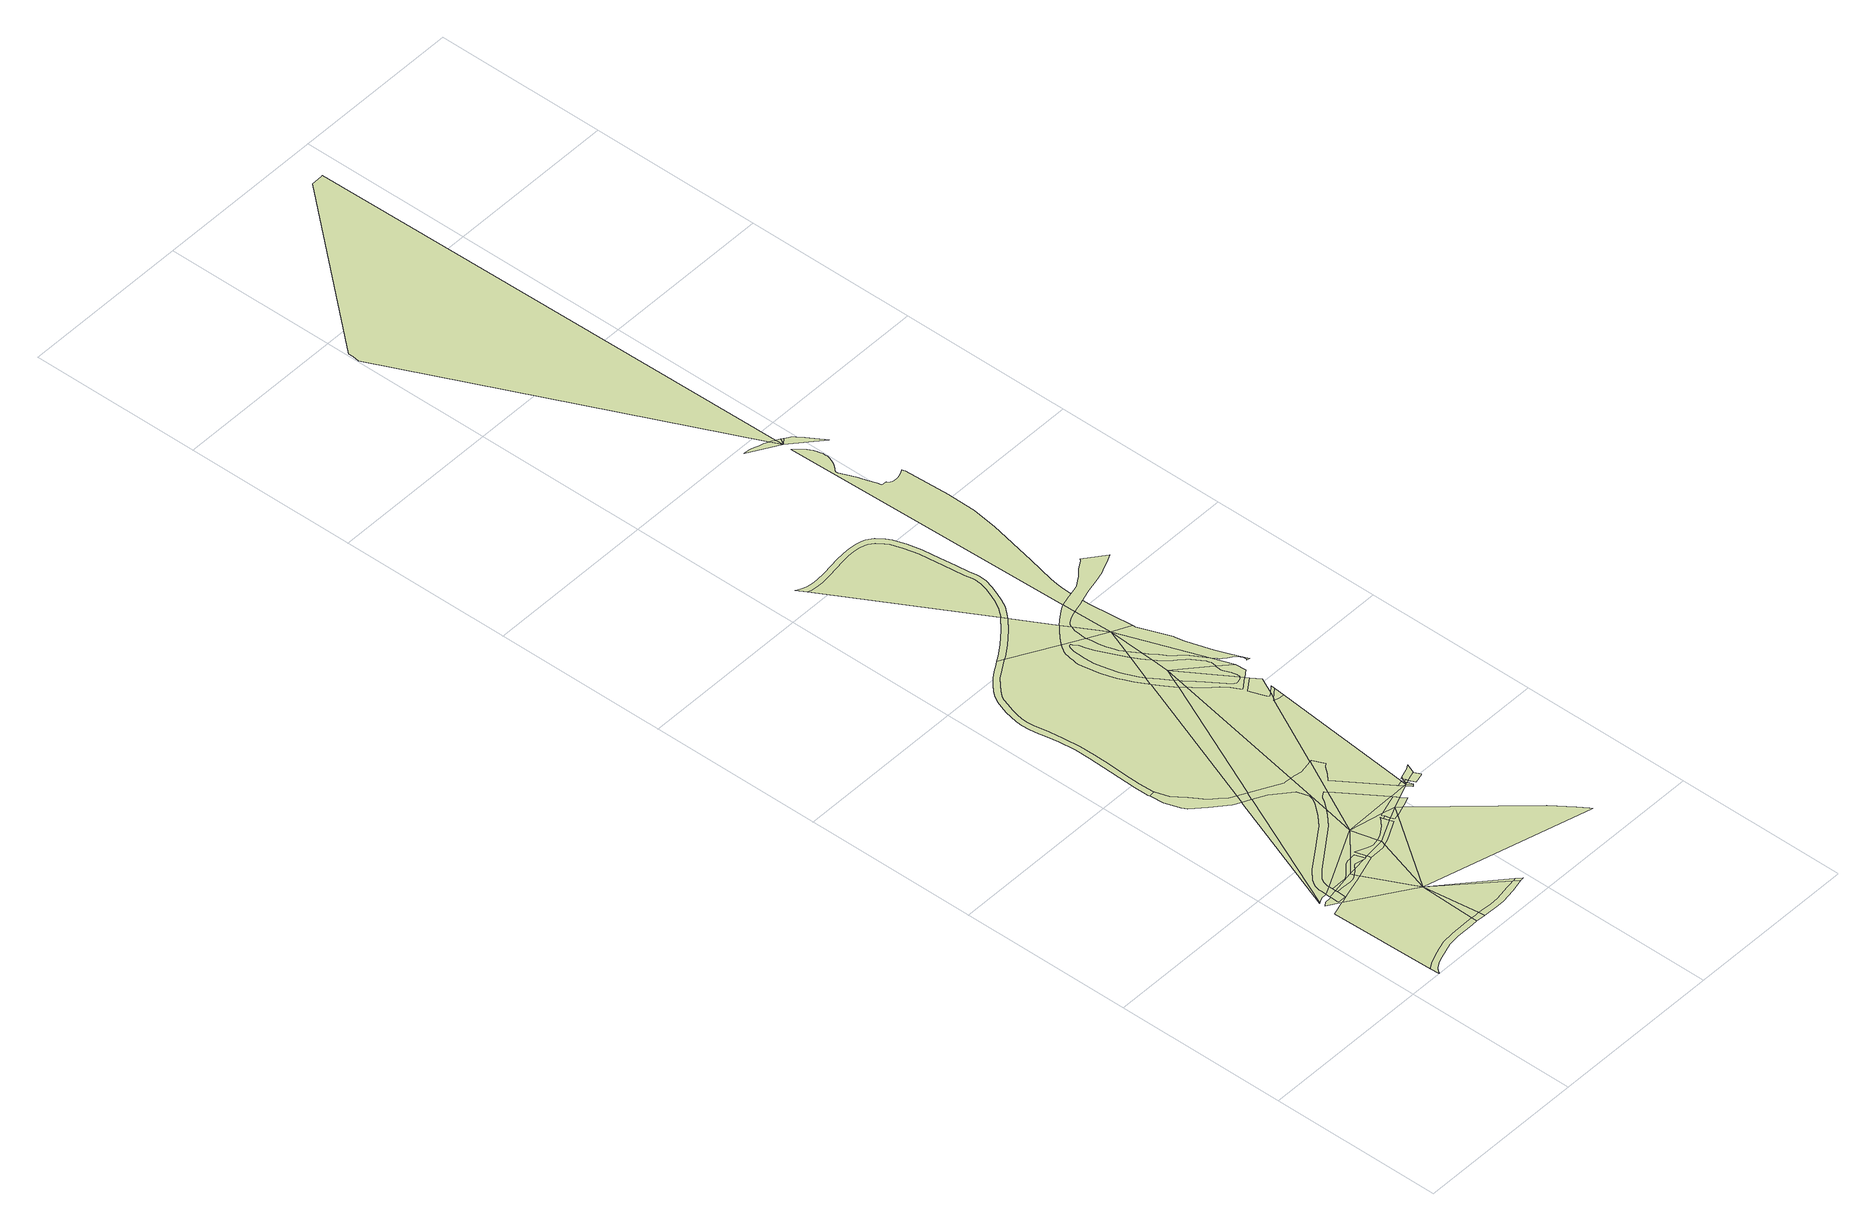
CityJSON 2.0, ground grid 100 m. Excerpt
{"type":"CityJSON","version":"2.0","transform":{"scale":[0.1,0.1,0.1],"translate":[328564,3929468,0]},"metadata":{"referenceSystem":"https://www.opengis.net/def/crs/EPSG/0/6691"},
"CityObjects":{
"landuse1":{"type":"LandUse","attributes":{"class":"215","LandUseDetailAttribute.orgLandUse":"30308","LandUseDetailAttribute.prefecture":"14","LandUseDetailAttribute.city":"14150","LandUseDetailAttribute.note":"都道府県","LandUseDetailAttribute.surveyYear":2015},"geometry":[{"type":"MultiSurface","lod":"1","boundaries":[[[0,1,2,3,4,5,6,7,8,9,10,11,12,13,14,15,16,17,18]]]}]},
"landuse2":{"type":"LandUse","attributes":{"class":"215","LandUseDetailAttribute.orgLandUse":"30307","LandUseDetailAttribute.prefecture":"14","LandUseDetailAttribute.city":"14150","LandUseDetailAttribute.note":"都道府県","LandUseDetailAttribute.surveyYear":2015},"geometry":[{"type":"MultiSurface","lod":"1","boundaries":[[[19,20,21,22,23,24,25,26]]]}]},
"landuse3":{"type":"LandUse","attributes":{"class":"203","LandUseDetailAttribute.orgLandUse":"10400","LandUseDetailAttribute.prefecture":"14","LandUseDetailAttribute.city":"14150","LandUseDetailAttribute.note":"都道府県","LandUseDetailAttribute.surveyYear":2015},"geometry":[{"type":"MultiSurface","lod":"1","boundaries":[[[27,28,7,6,5,4,3,2,1,0,18,29]]]}]},
"landuse4":{"type":"LandUse","attributes":{"class":"215","LandUseDetailAttribute.orgLandUse":"30307","LandUseDetailAttribute.prefecture":"14","LandUseDetailAttribute.city":"14150","LandUseDetailAttribute.note":"都道府県","LandUseDetailAttribute.surveyYear":2015},"geometry":[{"type":"MultiSurface","lod":"1","boundaries":[[[30,31,20,19,32]]]}]},
"landuse5":{"type":"LandUse","attributes":{"class":"203","LandUseDetailAttribute.orgLandUse":"10400","LandUseDetailAttribute.prefecture":"14","LandUseDetailAttribute.city":"14150","LandUseDetailAttribute.note":"都道府県","LandUseDetailAttribute.surveyYear":2015},"geometry":[{"type":"MultiSurface","lod":"1","boundaries":[[[33,34,35,36,37,38,39,26,25,24,23,22,21,40,41,27,42,43,44,45]]]}]},
"landuse6":{"type":"LandUse","attributes":{"class":"204","LandUseDetailAttribute.orgLandUse":"10500","LandUseDetailAttribute.prefecture":"14","LandUseDetailAttribute.city":"14150","LandUseDetailAttribute.note":"都道府県","LandUseDetailAttribute.surveyYear":2015},"geometry":[{"type":"MultiSurface","lod":"1","boundaries":[[[46,19,26,39,38,37,36,35,34,33]]]}]},
"landuse7":{"type":"LandUse","attributes":{"class":"203","LandUseDetailAttribute.orgLandUse":"10400","LandUseDetailAttribute.prefecture":"14","LandUseDetailAttribute.city":"14150","LandUseDetailAttribute.note":"都道府県","LandUseDetailAttribute.surveyYear":2015},"geometry":[{"type":"MultiSurface","lod":"1","boundaries":[[[45,44,43,42,27,29]]]}]},
"landuse8":{"type":"LandUse","attributes":{"class":"204","LandUseDetailAttribute.orgLandUse":"10500","LandUseDetailAttribute.prefecture":"14","LandUseDetailAttribute.city":"14150","LandUseDetailAttribute.note":"都道府県","LandUseDetailAttribute.surveyYear":2015},"geometry":[{"type":"MultiSurface","lod":"1","boundaries":[[[47,48,49,50,51,52,32,19,46]]]}]},
"landuse9":{"type":"LandUse","attributes":{"class":"215","LandUseDetailAttribute.orgLandUse":"30308","LandUseDetailAttribute.prefecture":"14","LandUseDetailAttribute.city":"14150","LandUseDetailAttribute.note":"都道府県","LandUseDetailAttribute.surveyYear":2015},"geometry":[{"type":"MultiSurface","lod":"1","boundaries":[[[53,18,17,54,55]]]}]},
"landuse10":{"type":"LandUse","attributes":{"class":"204","LandUseDetailAttribute.orgLandUse":"10500","LandUseDetailAttribute.prefecture":"14","LandUseDetailAttribute.city":"14150","LandUseDetailAttribute.note":"都道府県","LandUseDetailAttribute.surveyYear":2015},"geometry":[{"type":"MultiSurface","lod":"1","boundaries":[[[56,57,46,33]]]}]},
"landuse11":{"type":"LandUse","attributes":{"class":"203","LandUseDetailAttribute.orgLandUse":"10400","LandUseDetailAttribute.prefecture":"14","LandUseDetailAttribute.city":"14150","LandUseDetailAttribute.note":"都道府県","LandUseDetailAttribute.surveyYear":2015},"geometry":[{"type":"MultiSurface","lod":"1","boundaries":[[[58,59,60,61]]]}]},
"landuse12":{"type":"LandUse","attributes":{"class":"203","LandUseDetailAttribute.orgLandUse":"10400","LandUseDetailAttribute.prefecture":"14","LandUseDetailAttribute.city":"14150","LandUseDetailAttribute.note":"都道府県","LandUseDetailAttribute.surveyYear":2015},"geometry":[{"type":"MultiSurface","lod":"1","boundaries":[[[29,18,53,55]]]}]},
"landuse13":{"type":"LandUse","attributes":{"class":"204","LandUseDetailAttribute.orgLandUse":"10500","LandUseDetailAttribute.prefecture":"14","LandUseDetailAttribute.city":"14150","LandUseDetailAttribute.note":"都道府県","LandUseDetailAttribute.surveyYear":2015},"geometry":[{"type":"MultiSurface","lod":"1","boundaries":[[[62,47,46,57,63,64,65,66,67,68]]]}]},
"landuse14":{"type":"LandUse","attributes":{"class":"203","LandUseDetailAttribute.orgLandUse":"10400","LandUseDetailAttribute.prefecture":"14","LandUseDetailAttribute.city":"14150","LandUseDetailAttribute.note":"都道府県","LandUseDetailAttribute.surveyYear":2015},"geometry":[{"type":"MultiSurface","lod":"1","boundaries":[[[69,30,32,52,51,50,49,48,47]]]}]},
"landuse15":{"type":"LandUse","attributes":{"class":"203","LandUseDetailAttribute.orgLandUse":"10400","LandUseDetailAttribute.prefecture":"14","LandUseDetailAttribute.city":"14150","LandUseDetailAttribute.note":"都道府県","LandUseDetailAttribute.surveyYear":2015},"geometry":[{"type":"MultiSurface","lod":"1","boundaries":[[[70,67,71,66,57,56,33,45,72]]]}]},
"landuse16":{"type":"LandUse","attributes":{"class":"203","LandUseDetailAttribute.orgLandUse":"10400","LandUseDetailAttribute.prefecture":"14","LandUseDetailAttribute.city":"14150","LandUseDetailAttribute.note":"都道府県","LandUseDetailAttribute.surveyYear":2015},"geometry":[{"type":"MultiSurface","lod":"1","boundaries":[[[65,64,63,57,66]]]}]},
"landuse17":{"type":"LandUse","attributes":{"class":"203","LandUseDetailAttribute.orgLandUse":"10400","LandUseDetailAttribute.prefecture":"14","LandUseDetailAttribute.city":"14150","LandUseDetailAttribute.note":"都道府県","LandUseDetailAttribute.surveyYear":2015},"geometry":[{"type":"MultiSurface","lod":"1","boundaries":[[[73,74,75,72,45,29]]]}]},
"landuse18":{"type":"LandUse","attributes":{"class":"203","LandUseDetailAttribute.orgLandUse":"10400","LandUseDetailAttribute.prefecture":"14","LandUseDetailAttribute.city":"14150","LandUseDetailAttribute.note":"都道府県","LandUseDetailAttribute.surveyYear":2015},"geometry":[{"type":"MultiSurface","lod":"1","boundaries":[[[76,77,78,79,80,81,82,83,84,85,86,87,88,89,90,91,61,60,92,93,94]]]}]},
"landuse19":{"type":"LandUse","attributes":{"class":"203","LandUseDetailAttribute.orgLandUse":"10400","LandUseDetailAttribute.prefecture":"14","LandUseDetailAttribute.city":"14150","LandUseDetailAttribute.note":"都道府県","LandUseDetailAttribute.surveyYear":2015},"geometry":[{"type":"MultiSurface","lod":"1","boundaries":[[[95,96,97,98,99,100,101,102,103,104,105,30,69]]]}]},
"landuse20":{"type":"LandUse","attributes":{"class":"204","LandUseDetailAttribute.orgLandUse":"10500","LandUseDetailAttribute.prefecture":"14","LandUseDetailAttribute.city":"14150","LandUseDetailAttribute.note":"都道府県","LandUseDetailAttribute.surveyYear":2015},"geometry":[{"type":"MultiSurface","lod":"1","boundaries":[[[71,67,66]]]}]},
"landuse21":{"type":"LandUse","attributes":{"class":"203","LandUseDetailAttribute.orgLandUse":"10400","LandUseDetailAttribute.prefecture":"14","LandUseDetailAttribute.city":"14150","LandUseDetailAttribute.note":"都道府県","LandUseDetailAttribute.surveyYear":2015},"geometry":[{"type":"MultiSurface","lod":"1","boundaries":[[[106,68,67,70]]]}]},
"landuse22":{"type":"LandUse","attributes":{"class":"215","LandUseDetailAttribute.orgLandUse":"30308","LandUseDetailAttribute.prefecture":"14","LandUseDetailAttribute.city":"14150","LandUseDetailAttribute.note":"都道府県","LandUseDetailAttribute.surveyYear":2015},"geometry":[{"type":"MultiSurface","lod":"1","boundaries":[[[107,108,109,110,111,112,55,54,113,114,115,116,117]]]}]},
"landuse23":{"type":"LandUse","attributes":{"class":"203","LandUseDetailAttribute.orgLandUse":"10400","LandUseDetailAttribute.prefecture":"14","LandUseDetailAttribute.city":"14150","LandUseDetailAttribute.note":"都道府県","LandUseDetailAttribute.surveyYear":2015},"geometry":[{"type":"MultiSurface","lod":"1","boundaries":[[[29,55,112,111,110,109,108,107]]]}]},
"landuse24":{"type":"LandUse","attributes":{"class":"215","LandUseDetailAttribute.orgLandUse":"30307","LandUseDetailAttribute.prefecture":"14","LandUseDetailAttribute.city":"14150","LandUseDetailAttribute.note":"都道府県","LandUseDetailAttribute.surveyYear":2015},"geometry":[{"type":"MultiSurface","lod":"1","boundaries":[[[118,119,120,121,61,91,90,89,88,87,86,85,84,83,82,81,80,79,78,77,76,94,31,30,105,104,103,102,101,100,99,98,97,96,95,122]]]}]},
"landuse25":{"type":"LandUse","attributes":{"class":"215","LandUseDetailAttribute.orgLandUse":"30307","LandUseDetailAttribute.prefecture":"14","LandUseDetailAttribute.city":"14150","LandUseDetailAttribute.note":"都道府県","LandUseDetailAttribute.surveyYear":2015},"geometry":[{"type":"MultiSurface","lod":"1","boundaries":[[[123,124,125,126,127,128,129,130,131,132,133,134,135,136,58,137]]]}]},
"landuse26":{"type":"LandUse","attributes":{"class":"203","LandUseDetailAttribute.orgLandUse":"10400","LandUseDetailAttribute.prefecture":"14","LandUseDetailAttribute.city":"14150","LandUseDetailAttribute.note":"都道府県","LandUseDetailAttribute.surveyYear":2015},"geometry":[{"type":"MultiSurface","lod":"1","boundaries":[[[29,107,138]]]}]},
"landuse27":{"type":"LandUse","attributes":{"class":"203","LandUseDetailAttribute.orgLandUse":"10400","LandUseDetailAttribute.prefecture":"14","LandUseDetailAttribute.city":"14150","LandUseDetailAttribute.note":"都道府県","LandUseDetailAttribute.surveyYear":2015},"geometry":[{"type":"MultiSurface","lod":"1","boundaries":[[[69,47,62,68,106,139,140,141,142,143,144,145]]]}]},
"landuse28":{"type":"LandUse","attributes":{"class":"204","LandUseDetailAttribute.orgLandUse":"10500","LandUseDetailAttribute.prefecture":"14","LandUseDetailAttribute.city":"14150","LandUseDetailAttribute.note":"都道府県","LandUseDetailAttribute.surveyYear":2015},"geometry":[{"type":"MultiSurface","lod":"1","boundaries":[[[146,70,72,75,74,73]]]}]},
"landuse29":{"type":"LandUse","attributes":{"class":"204","LandUseDetailAttribute.orgLandUse":"10500","LandUseDetailAttribute.prefecture":"14","LandUseDetailAttribute.city":"14150","LandUseDetailAttribute.note":"都道府県","LandUseDetailAttribute.surveyYear":2015},"geometry":[{"type":"MultiSurface","lod":"1","boundaries":[[[144,143,142,141,140,139,106,70,146,145]]]}]},
"landuse30":{"type":"LandUse","attributes":{"class":"203","LandUseDetailAttribute.orgLandUse":"10400","LandUseDetailAttribute.prefecture":"14","LandUseDetailAttribute.city":"14150","LandUseDetailAttribute.note":"都道府県","LandUseDetailAttribute.surveyYear":2015},"geometry":[{"type":"MultiSurface","lod":"1","boundaries":[[[147,148,149,150,151,152,73,29,153]]]}]},
"landuse31":{"type":"LandUse","attributes":{"class":"215","LandUseDetailAttribute.orgLandUse":"30307","LandUseDetailAttribute.prefecture":"14","LandUseDetailAttribute.city":"14150","LandUseDetailAttribute.note":"都道府県","LandUseDetailAttribute.surveyYear":2015},"geometry":[{"type":"MultiSurface","lod":"1","boundaries":[[[137,58,61,121]]]}]},
"landuse32":{"type":"LandUse","attributes":{"class":"215","LandUseDetailAttribute.orgLandUse":"30308","LandUseDetailAttribute.prefecture":"14","LandUseDetailAttribute.city":"14150","LandUseDetailAttribute.note":"都道府県","LandUseDetailAttribute.surveyYear":2015},"geometry":[{"type":"MultiSurface","lod":"1","boundaries":[[[138,107,117,154,155]]]}]},
"landuse33":{"type":"LandUse","attributes":{"class":"204","LandUseDetailAttribute.orgLandUse":"10500","LandUseDetailAttribute.prefecture":"14","LandUseDetailAttribute.city":"14150","LandUseDetailAttribute.note":"都道府県","LandUseDetailAttribute.surveyYear":2015},"geometry":[{"type":"MultiSurface","lod":"1","boundaries":[[[152,151,150,149,146,73]]]}]},
"landuse34":{"type":"LandUse","attributes":{"class":"203","LandUseDetailAttribute.orgLandUse":"10400","LandUseDetailAttribute.prefecture":"14","LandUseDetailAttribute.city":"14150","LandUseDetailAttribute.note":"都道府県","LandUseDetailAttribute.surveyYear":2015},"geometry":[{"type":"MultiSurface","lod":"1","boundaries":[[[69,145,156,157,158,159,160,161,162,163]]]}]},
"landuse35":{"type":"LandUse","attributes":{"class":"204","LandUseDetailAttribute.orgLandUse":"10500","LandUseDetailAttribute.prefecture":"14","LandUseDetailAttribute.city":"14150","LandUseDetailAttribute.note":"都道府県","LandUseDetailAttribute.surveyYear":2015},"geometry":[{"type":"MultiSurface","lod":"1","boundaries":[[[159,158,157,156,145,146,149,160]]]}]},
"landuse36":{"type":"LandUse","attributes":{"class":"215","LandUseDetailAttribute.orgLandUse":"30308","LandUseDetailAttribute.prefecture":"14","LandUseDetailAttribute.city":"14150","LandUseDetailAttribute.note":"都道府県","LandUseDetailAttribute.surveyYear":2015},"geometry":[{"type":"MultiSurface","lod":"1","boundaries":[[[164,165,166,167,168,169,170,171,172,173,174,175,176,177,178,179,180,181,182,183,184,185,186,187,131,130,188,189,190,191,192,193,194,195,196,197,198,199,200,201,202,203,204,205,206,207,208,209,210]]]}]},
"landuse37":{"type":"LandUse","attributes":{"class":"203","LandUseDetailAttribute.orgLandUse":"10400","LandUseDetailAttribute.prefecture":"14","LandUseDetailAttribute.city":"14150","LandUseDetailAttribute.note":"都道府県","LandUseDetailAttribute.surveyYear":2015},"geometry":[{"type":"MultiSurface","lod":"1","boundaries":[[[211,212,213,214,215,95,69,216]]]}]},
"landuse38":{"type":"LandUse","attributes":{"class":"203","LandUseDetailAttribute.orgLandUse":"10400","LandUseDetailAttribute.prefecture":"14","LandUseDetailAttribute.city":"14150","LandUseDetailAttribute.note":"都道府県","LandUseDetailAttribute.surveyYear":2015},"geometry":[{"type":"MultiSurface","lod":"1","boundaries":[[[217,69,163,218,219]]]}]},
"landuse39":{"type":"LandUse","attributes":{"class":"203","LandUseDetailAttribute.orgLandUse":"10400","LandUseDetailAttribute.prefecture":"14","LandUseDetailAttribute.city":"14150","LandUseDetailAttribute.note":"都道府県","LandUseDetailAttribute.surveyYear":2015},"geometry":[{"type":"MultiSurface","lod":"1","boundaries":[[[161,160,149,148]]]}]},
"landuse40":{"type":"LandUse","attributes":{"class":"203","LandUseDetailAttribute.orgLandUse":"10400","LandUseDetailAttribute.prefecture":"14","LandUseDetailAttribute.city":"14150","LandUseDetailAttribute.note":"都道府県","LandUseDetailAttribute.surveyYear":2015},"geometry":[{"type":"MultiSurface","lod":"1","boundaries":[[[220,221,216,69,217]]]}]},
"landuse41":{"type":"LandUse","attributes":{"class":"204","LandUseDetailAttribute.orgLandUse":"10500","LandUseDetailAttribute.prefecture":"14","LandUseDetailAttribute.city":"14150","LandUseDetailAttribute.note":"都道府県","LandUseDetailAttribute.surveyYear":2015},"geometry":[{"type":"MultiSurface","lod":"1","boundaries":[[[163,162,161,148,222]]]}]},
"landuse42":{"type":"LandUse","attributes":{"class":"204","LandUseDetailAttribute.orgLandUse":"10500","LandUseDetailAttribute.prefecture":"14","LandUseDetailAttribute.city":"14150","LandUseDetailAttribute.note":"都道府県","LandUseDetailAttribute.surveyYear":2015},"geometry":[{"type":"MultiSurface","lod":"1","boundaries":[[[222,148,147,153]]]}]},
"landuse43":{"type":"LandUse","attributes":{"class":"215","LandUseDetailAttribute.orgLandUse":"30307","LandUseDetailAttribute.prefecture":"14","LandUseDetailAttribute.city":"14150","LandUseDetailAttribute.note":"都道府県","LandUseDetailAttribute.surveyYear":2015},"geometry":[{"type":"MultiSurface","lod":"1","boundaries":[[[223,224,225,226,122,95,215,214,213,212,211,216]]]}]},
"landuse44":{"type":"LandUse","attributes":{"class":"204","LandUseDetailAttribute.orgLandUse":"10500","LandUseDetailAttribute.prefecture":"14","LandUseDetailAttribute.city":"14150","LandUseDetailAttribute.note":"都道府県","LandUseDetailAttribute.surveyYear":2015},"geometry":[{"type":"MultiSurface","lod":"1","boundaries":[[[222,153,227]]]}]},
"landuse45":{"type":"LandUse","attributes":{"class":"203","LandUseDetailAttribute.orgLandUse":"10400","LandUseDetailAttribute.prefecture":"14","LandUseDetailAttribute.city":"14150","LandUseDetailAttribute.note":"都道府県","LandUseDetailAttribute.surveyYear":2015},"geometry":[{"type":"MultiSurface","lod":"1","boundaries":[[[210,209,208,207,206,205,204,203,202,201,200,199,198,197,196,195,194,193,192,191,190,189,188,130,129,128,127,126,125,124,123,137,228,229,230,231,232,233,234,235,236,237,238,239,240,241,242,243,244,245,246,247,248,249]]]}]},
"landuse46":{"type":"LandUse","attributes":{"class":"204","LandUseDetailAttribute.orgLandUse":"10500","LandUseDetailAttribute.prefecture":"14","LandUseDetailAttribute.city":"14150","LandUseDetailAttribute.note":"都道府県","LandUseDetailAttribute.surveyYear":2015},"geometry":[{"type":"MultiSurface","lod":"1","boundaries":[[[250,219,218,163,222,251]]]}]},
"landuse47":{"type":"LandUse","attributes":{"class":"203","LandUseDetailAttribute.orgLandUse":"10400","LandUseDetailAttribute.prefecture":"14","LandUseDetailAttribute.city":"14150","LandUseDetailAttribute.note":"都道府県","LandUseDetailAttribute.surveyYear":2015},"geometry":[{"type":"MultiSurface","lod":"1","boundaries":[[[227,153,29,252,253,254,255]]]}]},
"landuse48":{"type":"LandUse","attributes":{"class":"204","LandUseDetailAttribute.orgLandUse":"10500","LandUseDetailAttribute.prefecture":"14","LandUseDetailAttribute.city":"14150","LandUseDetailAttribute.note":"都道府県","LandUseDetailAttribute.surveyYear":2015},"geometry":[{"type":"MultiSurface","lod":"1","boundaries":[[[251,222,227,256,257]]]}]},
"landuse49":{"type":"LandUse","attributes":{"class":"203","LandUseDetailAttribute.orgLandUse":"10400","LandUseDetailAttribute.prefecture":"14","LandUseDetailAttribute.city":"14150","LandUseDetailAttribute.note":"都道府県","LandUseDetailAttribute.surveyYear":2015},"geometry":[{"type":"MultiSurface","lod":"1","boundaries":[[[258,228,137,121,259]]]}]},
"landuse50":{"type":"LandUse","attributes":{"class":"203","LandUseDetailAttribute.orgLandUse":"10400","LandUseDetailAttribute.prefecture":"14","LandUseDetailAttribute.city":"14150","LandUseDetailAttribute.note":"都道府県","LandUseDetailAttribute.surveyYear":2015},"geometry":[{"type":"MultiSurface","lod":"1","boundaries":[[[259,121,120,119,118,122,260]]]}]},
"landuse51":{"type":"LandUse","attributes":{"class":"215","LandUseDetailAttribute.orgLandUse":"30307","LandUseDetailAttribute.prefecture":"14","LandUseDetailAttribute.city":"14150","LandUseDetailAttribute.note":"都道府県","LandUseDetailAttribute.surveyYear":2015},"geometry":[{"type":"MultiSurface","lod":"1","boundaries":[[[261,262,263,264,265,266,267,223,216,221,220,217,268,269]]]}]},
"landuse52":{"type":"LandUse","attributes":{"class":"215","LandUseDetailAttribute.orgLandUse":"30307","LandUseDetailAttribute.prefecture":"14","LandUseDetailAttribute.city":"14150","LandUseDetailAttribute.note":"都道府県","LandUseDetailAttribute.surveyYear":2015},"geometry":[{"type":"MultiSurface","lod":"1","boundaries":[[[268,217,219,250,251,270]]]}]},
"landuse53":{"type":"LandUse","attributes":{"class":"204","LandUseDetailAttribute.orgLandUse":"10500","LandUseDetailAttribute.prefecture":"14","LandUseDetailAttribute.city":"14150","LandUseDetailAttribute.note":"都道府県","LandUseDetailAttribute.surveyYear":2015},"geometry":[{"type":"MultiSurface","lod":"1","boundaries":[[[271,272,269,268,273,274]]]}]},
"landuse54":{"type":"LandUse","attributes":{"class":"204","LandUseDetailAttribute.orgLandUse":"10500","LandUseDetailAttribute.prefecture":"14","LandUseDetailAttribute.city":"14150","LandUseDetailAttribute.note":"都道府県","LandUseDetailAttribute.surveyYear":2015},"geometry":[{"type":"MultiSurface","lod":"1","boundaries":[[[273,268,270]]]}]},
"landuse55":{"type":"LandUse","attributes":{"class":"204","LandUseDetailAttribute.orgLandUse":"10500","LandUseDetailAttribute.prefecture":"14","LandUseDetailAttribute.city":"14150","LandUseDetailAttribute.note":"都道府県","LandUseDetailAttribute.surveyYear":2015},"geometry":[{"type":"MultiSurface","lod":"1","boundaries":[[[273,270,275,276]]]}]},
"landuse56":{"type":"LandUse","attributes":{"class":"204","LandUseDetailAttribute.orgLandUse":"10500","LandUseDetailAttribute.prefecture":"14","LandUseDetailAttribute.city":"14150","LandUseDetailAttribute.note":"都道府県","LandUseDetailAttribute.surveyYear":2015},"geometry":[{"type":"MultiSurface","lod":"1","boundaries":[[[274,273,277]]]}]},
"landuse57":{"type":"LandUse","attributes":{"class":"204","LandUseDetailAttribute.orgLandUse":"10500","LandUseDetailAttribute.prefecture":"14","LandUseDetailAttribute.city":"14150","LandUseDetailAttribute.note":"都道府県","LandUseDetailAttribute.surveyYear":2015},"geometry":[{"type":"MultiSurface","lod":"1","boundaries":[[[278,279,273,276]]]}]},
"landuse58":{"type":"LandUse","attributes":{"class":"204","LandUseDetailAttribute.orgLandUse":"10500","LandUseDetailAttribute.prefecture":"14","LandUseDetailAttribute.city":"14150","LandUseDetailAttribute.note":"都道府県","LandUseDetailAttribute.surveyYear":2015},"geometry":[{"type":"MultiSurface","lod":"1","boundaries":[[[277,273,279]]]}]},
"landuse59":{"type":"LandUse","attributes":{"class":"203","LandUseDetailAttribute.orgLandUse":"10400","LandUseDetailAttribute.prefecture":"14","LandUseDetailAttribute.city":"14150","LandUseDetailAttribute.note":"都道府県","LandUseDetailAttribute.surveyYear":2015}},
"landuse60":{"type":"LandUse","attributes":{"class":"203","LandUseDetailAttribute.orgLandUse":"10400","LandUseDetailAttribute.prefecture":"14","LandUseDetailAttribute.city":"14150","LandUseDetailAttribute.note":"都道府県","LandUseDetailAttribute.surveyYear":2015},"geometry":[{"type":"MultiSurface","lod":"1","boundaries":[[[280,277,279,281]]]}]},
"landuse61":{"type":"LandUse","attributes":{"class":"203","LandUseDetailAttribute.orgLandUse":"10400","LandUseDetailAttribute.prefecture":"14","LandUseDetailAttribute.city":"14150","LandUseDetailAttribute.note":"都道府県","LandUseDetailAttribute.surveyYear":2015},"geometry":[{"type":"MultiSurface","lod":"1","boundaries":[[[282,277,280]]]}]},
"landuse62":{"type":"LandUse","attributes":{"class":"204","LandUseDetailAttribute.orgLandUse":"10500","LandUseDetailAttribute.prefecture":"14","LandUseDetailAttribute.city":"14150","LandUseDetailAttribute.note":"都道府県","LandUseDetailAttribute.surveyYear":2015},"geometry":[{"type":"MultiSurface","lod":"1","boundaries":[[[283,284,282]]]}]},
"landuse63":{"type":"LandUse","attributes":{"class":"203","LandUseDetailAttribute.orgLandUse":"10400","LandUseDetailAttribute.prefecture":"14","LandUseDetailAttribute.city":"14150","LandUseDetailAttribute.note":"都道府県","LandUseDetailAttribute.surveyYear":2015},"geometry":[{"type":"MultiSurface","lod":"1","boundaries":[[[285,286,223,267,266,265,264,263,262,261,269,272,271,274,287]]]}]},
"landuse64":{"type":"LandUse","attributes":{"class":"204","LandUseDetailAttribute.orgLandUse":"10500","LandUseDetailAttribute.prefecture":"14","LandUseDetailAttribute.city":"14150","LandUseDetailAttribute.note":"都道府県","LandUseDetailAttribute.surveyYear":2015},"geometry":[{"type":"MultiSurface","lod":"1","boundaries":[[[288,281,289,290,291]]]}]},
"landuse65":{"type":"LandUse","attributes":{"class":"204","LandUseDetailAttribute.orgLandUse":"10500","LandUseDetailAttribute.prefecture":"14","LandUseDetailAttribute.city":"14150","LandUseDetailAttribute.note":"都道府県","LandUseDetailAttribute.surveyYear":2015},"geometry":[{"type":"MultiSurface","lod":"1","boundaries":[[[292,293,294,283,282,280,281,288]]]}]},
"landuse66":{"type":"LandUse","attributes":{"class":"203","LandUseDetailAttribute.orgLandUse":"10400","LandUseDetailAttribute.prefecture":"14","LandUseDetailAttribute.city":"14150","LandUseDetailAttribute.note":"都道府県","LandUseDetailAttribute.surveyYear":2015},"geometry":[{"type":"MultiSurface","lod":"1","boundaries":[[[295,296,297,298,299,300,301,302,260,122,226,225,224,223,286,303,304,305,306,307,308,309,310,311]]]}]},
"landuse67":{"type":"LandUse","attributes":{"class":"215","LandUseDetailAttribute.orgLandUse":"30308","LandUseDetailAttribute.prefecture":"14","LandUseDetailAttribute.city":"14150","LandUseDetailAttribute.note":"都道府県","LandUseDetailAttribute.surveyYear":2015},"geometry":[{"type":"MultiSurface","lod":"1","boundaries":[[[312,313,314,315,164,210,316,317,318,319]]]}]},
"landuse68":{"type":"LandUse","attributes":{"class":"204","LandUseDetailAttribute.orgLandUse":"10500","LandUseDetailAttribute.prefecture":"14","LandUseDetailAttribute.city":"14150","LandUseDetailAttribute.note":"都道府県","LandUseDetailAttribute.surveyYear":2015},"geometry":[{"type":"MultiSurface","lod":"1","boundaries":[[[320,321,228,258,259,322]]]}]},
"landuse69":{"type":"LandUse","attributes":{"class":"203","LandUseDetailAttribute.orgLandUse":"10400","LandUseDetailAttribute.prefecture":"14","LandUseDetailAttribute.city":"14150","LandUseDetailAttribute.note":"都道府県","LandUseDetailAttribute.surveyYear":2015},"geometry":[{"type":"MultiSurface","lod":"1","boundaries":[[[319,318,317,316,210,249,323,324,325,326]]]}]},
"landuse70":{"type":"LandUse","attributes":{"class":"204","LandUseDetailAttribute.orgLandUse":"10500","LandUseDetailAttribute.prefecture":"14","LandUseDetailAttribute.city":"14150","LandUseDetailAttribute.note":"都道府県","LandUseDetailAttribute.surveyYear":2015},"geometry":[{"type":"MultiSurface","lod":"1","boundaries":[[[322,259,260,327]]]}]},
"landuse71":{"type":"LandUse","attributes":{"class":"204","LandUseDetailAttribute.orgLandUse":"10500","LandUseDetailAttribute.prefecture":"14","LandUseDetailAttribute.city":"14150","LandUseDetailAttribute.note":"都道府県","LandUseDetailAttribute.surveyYear":2015},"geometry":[{"type":"MultiSurface","lod":"1","boundaries":[[[249,248,247,246,245,244,243,242,241,240,239,238,237,236,235,234,233,232,231,230,229,228,321,328,329,330,331,332,333,334,335,336,337,338,339,340,341,342,343,344,345,346,347,348,349,350,351,352,353,354,355,356,357,358,359,360,361,362,363,364,365,366]]]}]},
"landuse72":{"type":"LandUse","attributes":{"class":"203","LandUseDetailAttribute.orgLandUse":"10400","LandUseDetailAttribute.prefecture":"14","LandUseDetailAttribute.city":"14150","LandUseDetailAttribute.note":"都道府県","LandUseDetailAttribute.surveyYear":2015},"geometry":[{"type":"MultiSurface","lod":"1","boundaries":[[[367,368,369,370,371,372,373,374,375,376,377,378,379,380,381,382,383,384,385,386,387,388,389,390,391,392,393,394,312]]]}]},
"landuse73":{"type":"LandUse","attributes":{"class":"203","LandUseDetailAttribute.orgLandUse":"10400","LandUseDetailAttribute.prefecture":"14","LandUseDetailAttribute.city":"14150","LandUseDetailAttribute.note":"都道府県","LandUseDetailAttribute.surveyYear":2015},"geometry":[{"type":"MultiSurface","lod":"1","boundaries":[[[355,354,353,352,351,350,349,348,347,346,345,344,343,342,341,340,339,338,337,336,335,334,333,332,331,330,329,328,321,356]]]}]},
"landuse74":{"type":"LandUse","attributes":{"class":"215","LandUseDetailAttribute.orgLandUse":"30308","LandUseDetailAttribute.prefecture":"14","LandUseDetailAttribute.city":"14150","LandUseDetailAttribute.note":"都道府県","LandUseDetailAttribute.surveyYear":2015},"geometry":[{"type":"MultiSurface","lod":"1","boundaries":[[[395,396,397,398,399,400,401,402,403,404,405,406,407,408,409,410,411,412,413,414,415,416,417,418,419,420,421,422,423,424,394,393,392,391,390,389,388,387,386,385,384,383,382,381,380,379,378,377,376,375,374,373,372,371,370,369,368,367,312,319]]]}]},
"landuse75":{"type":"LandUse","attributes":{"class":"203","LandUseDetailAttribute.orgLandUse":"10400","LandUseDetailAttribute.prefecture":"14","LandUseDetailAttribute.city":"14150","LandUseDetailAttribute.note":"都道府県","LandUseDetailAttribute.surveyYear":2015},"geometry":[{"type":"MultiSurface","lod":"1","boundaries":[[[425,426,427,356,321,320,322,428,429]]]}]},
"landuse76":{"type":"LandUse","attributes":{"class":"203","LandUseDetailAttribute.orgLandUse":"10400","LandUseDetailAttribute.prefecture":"14","LandUseDetailAttribute.city":"14150","LandUseDetailAttribute.note":"都道府県","LandUseDetailAttribute.surveyYear":2015},"geometry":[{"type":"MultiSurface","lod":"1","boundaries":[[[428,322,327]]]}]},
"landuse77":{"type":"LandUse","attributes":{"class":"204","LandUseDetailAttribute.orgLandUse":"10500","LandUseDetailAttribute.prefecture":"14","LandUseDetailAttribute.city":"14150","LandUseDetailAttribute.note":"都道府県","LandUseDetailAttribute.surveyYear":2015},"geometry":[{"type":"MultiSurface","lod":"1","boundaries":[[[326,325,324,323,249,366,430,431,432,433,434,435]]]}]},
"landuse78":{"type":"LandUse","attributes":{"class":"204","LandUseDetailAttribute.orgLandUse":"10500","LandUseDetailAttribute.prefecture":"14","LandUseDetailAttribute.city":"14150","LandUseDetailAttribute.note":"都道府県","LandUseDetailAttribute.surveyYear":2015},"geometry":[{"type":"MultiSurface","lod":"1","boundaries":[[[436,437,438,439,440,441,442,443,444,445,446,447,448,449,327,260,302,301,300,299,298,297,296,295,311,450]]]}]},
"landuse79":{"type":"LandUse","attributes":{"class":"204","LandUseDetailAttribute.orgLandUse":"10500","LandUseDetailAttribute.prefecture":"14","LandUseDetailAttribute.city":"14150","LandUseDetailAttribute.note":"都道府県","LandUseDetailAttribute.surveyYear":2015},"geometry":[{"type":"MultiSurface","lod":"1","boundaries":[[[304,303,286]]]}]},
"landuse80":{"type":"LandUse","attributes":{"class":"204","LandUseDetailAttribute.orgLandUse":"10500","LandUseDetailAttribute.prefecture":"14","LandUseDetailAttribute.city":"14150","LandUseDetailAttribute.note":"都道府県","LandUseDetailAttribute.surveyYear":2015},"geometry":[{"type":"MultiSurface","lod":"1","boundaries":[[[451,357,356,427,426,425,429,452]]]}]},
"landuse81":{"type":"LandUse","attributes":{"class":"203","LandUseDetailAttribute.orgLandUse":"10400","LandUseDetailAttribute.prefecture":"14","LandUseDetailAttribute.city":"14150","LandUseDetailAttribute.note":"都道府県","LandUseDetailAttribute.surveyYear":2015},"geometry":[{"type":"MultiSurface","lod":"1","boundaries":[[[428,327,449,448,447,446,445,444,443,442,441,440,439,438,437,436,450]]]}]},
"landuse82":{"type":"LandUse","attributes":{"class":"203","LandUseDetailAttribute.orgLandUse":"10400","LandUseDetailAttribute.prefecture":"14","LandUseDetailAttribute.city":"14150","LandUseDetailAttribute.note":"都道府県","LandUseDetailAttribute.surveyYear":2015},"geometry":[{"type":"MultiSurface","lod":"1","boundaries":[[[428,450,453,454,455,456,457,458,459,460,461,462,463,464]]]}]},
"landuse83":{"type":"LandUse","attributes":{"class":"204","LandUseDetailAttribute.orgLandUse":"10500","LandUseDetailAttribute.prefecture":"14","LandUseDetailAttribute.city":"14150","LandUseDetailAttribute.note":"都道府県","LandUseDetailAttribute.surveyYear":2015},"geometry":[{"type":"MultiSurface","lod":"1","boundaries":[[[465,304,286,285,287]]]}]},
"landuse84":{"type":"LandUse","attributes":{"class":"203","LandUseDetailAttribute.orgLandUse":"10400","LandUseDetailAttribute.prefecture":"14","LandUseDetailAttribute.city":"14150","LandUseDetailAttribute.note":"都道府県","LandUseDetailAttribute.surveyYear":2015},"geometry":[{"type":"MultiSurface","lod":"1","boundaries":[[[466,366,365,364,363,362,361,360,359,358,357]]]}]},
"landuse85":{"type":"LandUse","attributes":{"class":"203","LandUseDetailAttribute.orgLandUse":"10400","LandUseDetailAttribute.prefecture":"14","LandUseDetailAttribute.city":"14150","LandUseDetailAttribute.note":"都道府県","LandUseDetailAttribute.surveyYear":2015},"geometry":[{"type":"MultiSurface","lod":"1","boundaries":[[[467,305,304,465]]]}]},
"landuse86":{"type":"LandUse","attributes":{"class":"204","LandUseDetailAttribute.orgLandUse":"10500","LandUseDetailAttribute.prefecture":"14","LandUseDetailAttribute.city":"14150","LandUseDetailAttribute.note":"都道府県","LandUseDetailAttribute.surveyYear":2015},"geometry":[{"type":"MultiSurface","lod":"1","boundaries":[[[310,309,308,307,306,305,468]]]}]},
"landuse87":{"type":"LandUse","attributes":{"class":"203","LandUseDetailAttribute.orgLandUse":"10400","LandUseDetailAttribute.prefecture":"14","LandUseDetailAttribute.city":"14150","LandUseDetailAttribute.note":"都道府県","LandUseDetailAttribute.surveyYear":2015},"geometry":[{"type":"MultiSurface","lod":"1","boundaries":[[[466,357,451,452]]]}]},
"landuse88":{"type":"LandUse","attributes":{"class":"203","LandUseDetailAttribute.orgLandUse":"10400","LandUseDetailAttribute.prefecture":"14","LandUseDetailAttribute.city":"14150","LandUseDetailAttribute.note":"都道府県","LandUseDetailAttribute.surveyYear":2015},"geometry":[{"type":"MultiSurface","lod":"1","boundaries":[[[469,470,471,472,473,474,475,476,477,478,479,480,481,429,428,464]]]}]},
"landuse89":{"type":"LandUse","attributes":{"class":"203","LandUseDetailAttribute.orgLandUse":"10400","LandUseDetailAttribute.prefecture":"14","LandUseDetailAttribute.city":"14150","LandUseDetailAttribute.note":"都道府県","LandUseDetailAttribute.surveyYear":2015},"geometry":[{"type":"MultiSurface","lod":"1","boundaries":[[[435,434,433,432,431,430,366,466]]]}]},
"landuse90":{"type":"LandUse","attributes":{"class":"204","LandUseDetailAttribute.orgLandUse":"10500","LandUseDetailAttribute.prefecture":"14","LandUseDetailAttribute.city":"14150","LandUseDetailAttribute.note":"都道府県","LandUseDetailAttribute.surveyYear":2015},"geometry":[{"type":"MultiSurface","lod":"1","boundaries":[[[482,483,484,485,486,487,488,489,452,429,481,480,479,478,477,476,475,474,473,472,471,470,469,464,490,491]]]}]},
"landuse91":{"type":"LandUse","attributes":{"class":"203","LandUseDetailAttribute.orgLandUse":"10400","LandUseDetailAttribute.prefecture":"14","LandUseDetailAttribute.city":"14150","LandUseDetailAttribute.note":"都道府県","LandUseDetailAttribute.surveyYear":2015},"geometry":[{"type":"MultiSurface","lod":"1","boundaries":[[[492,493,494,495,496,497,498,435,466]]]}]},
"landuse92":{"type":"LandUse","attributes":{"class":"204","LandUseDetailAttribute.orgLandUse":"10500","LandUseDetailAttribute.prefecture":"14","LandUseDetailAttribute.city":"14150","LandUseDetailAttribute.note":"都道府県","LandUseDetailAttribute.surveyYear":2015},"geometry":[{"type":"MultiSurface","lod":"1","boundaries":[[[499,500,501,502,503,326,435,498,497,496,495,494,493,492]]]}]},
"landuse93":{"type":"LandUse","attributes":{"class":"204","LandUseDetailAttribute.orgLandUse":"10500","LandUseDetailAttribute.prefecture":"14","LandUseDetailAttribute.city":"14150","LandUseDetailAttribute.note":"都道府県","LandUseDetailAttribute.surveyYear":2015},"geometry":[{"type":"MultiSurface","lod":"1","boundaries":[[[464,463,462,461,460,459,458,457,456,455,454,453,450,311,504,490]]]}]},
"landuse94":{"type":"LandUse","attributes":{"class":"203","LandUseDetailAttribute.orgLandUse":"10400","LandUseDetailAttribute.prefecture":"14","LandUseDetailAttribute.city":"14150","LandUseDetailAttribute.note":"都道府県","LandUseDetailAttribute.surveyYear":2015},"geometry":[{"type":"MultiSurface","lod":"1","boundaries":[[[466,452,489,488,487,486,485,484,483,482,491]]]}]},
"landuse95":{"type":"LandUse","attributes":{"class":"203","LandUseDetailAttribute.orgLandUse":"10400","LandUseDetailAttribute.prefecture":"14","LandUseDetailAttribute.city":"14150","LandUseDetailAttribute.note":"都道府県","LandUseDetailAttribute.surveyYear":2015},"geometry":[{"type":"MultiSurface","lod":"1","boundaries":[[[466,491,505,506,507,508,509,510,511,512,513,514,515,516,517,518,519,520,521,522,523,524,525]]]}]},
"landuse96":{"type":"LandUse","attributes":{"class":"203","LandUseDetailAttribute.orgLandUse":"10400","LandUseDetailAttribute.prefecture":"14","LandUseDetailAttribute.city":"14150","LandUseDetailAttribute.note":"都道府県","LandUseDetailAttribute.surveyYear":2015},"geometry":[{"type":"MultiSurface","lod":"1","boundaries":[[[526,527,528,529,530,492,466,525]]]}]},
"landuse97":{"type":"LandUse","attributes":{"class":"204","LandUseDetailAttribute.orgLandUse":"10500","LandUseDetailAttribute.prefecture":"14","LandUseDetailAttribute.city":"14150","LandUseDetailAttribute.note":"都道府県","LandUseDetailAttribute.surveyYear":2015},"geometry":[{"type":"MultiSurface","lod":"1","boundaries":[[[531,532,533,534,535,536,537,538,539,540,541,542,543,544,545,546,547,548,549,550,551,499,492,530,529,528,527]]]}]},
"landuse98":{"type":"LandUse","attributes":{"class":"203","LandUseDetailAttribute.orgLandUse":"10400","LandUseDetailAttribute.prefecture":"14","LandUseDetailAttribute.city":"14150","LandUseDetailAttribute.note":"都道府県","LandUseDetailAttribute.surveyYear":2015},"geometry":[{"type":"MultiSurface","lod":"1","boundaries":[[[552,553,554,555,556,557,558,559,560,561,562,563,564,565,566,567,568,569,570,571,572,573,574,575,576,577,578,579,580,581,582,583,584,585,586,587,588,589,590,591,592,499,551,550,549,593,594,595,596,597,598,599,600,601]]]}]},
"landuse99":{"type":"LandUse","attributes":{"class":"204","LandUseDetailAttribute.orgLandUse":"10500","LandUseDetailAttribute.prefecture":"14","LandUseDetailAttribute.city":"14150","LandUseDetailAttribute.note":"都道府県","LandUseDetailAttribute.surveyYear":2015},"geometry":[{"type":"MultiSurface","lod":"1","boundaries":[[[602,603,604,605,606,607,608,609,610,611]]]}]},
"landuse100":{"type":"LandUse","attributes":{"class":"203","LandUseDetailAttribute.orgLandUse":"10400","LandUseDetailAttribute.prefecture":"14","LandUseDetailAttribute.city":"14150","LandUseDetailAttribute.note":"都道府県","LandUseDetailAttribute.surveyYear":2015},"geometry":[{"type":"MultiSurface","lod":"1","boundaries":[[[612,613,614,615,616,617,611,618,619]]]}]},
"landuse101":{"type":"LandUse","attributes":{"class":"204","LandUseDetailAttribute.orgLandUse":"10500","LandUseDetailAttribute.prefecture":"14","LandUseDetailAttribute.city":"14150","LandUseDetailAttribute.note":"都道府県","LandUseDetailAttribute.surveyYear":2015},"geometry":[{"type":"MultiSurface","lod":"1","boundaries":[[[618,611,610,619]]]}]},
"landuse102":{"type":"LandUse","attributes":{"class":"204","LandUseDetailAttribute.orgLandUse":"10500","LandUseDetailAttribute.prefecture":"14","LandUseDetailAttribute.city":"14150","LandUseDetailAttribute.note":"都道府県","LandUseDetailAttribute.surveyYear":2015},"geometry":[{"type":"MultiSurface","lod":"1","boundaries":[[[620,619,610,621]]]}]},
"landuse103":{"type":"LandUse","attributes":{"class":"204","LandUseDetailAttribute.orgLandUse":"10500","LandUseDetailAttribute.prefecture":"14","LandUseDetailAttribute.city":"14150","LandUseDetailAttribute.note":"都道府県","LandUseDetailAttribute.surveyYear":2015},"geometry":[{"type":"MultiSurface","lod":"1","boundaries":[[[622,621,610,623]]]}]},
"landuse104":{"type":"LandUse","attributes":{"class":"204","LandUseDetailAttribute.orgLandUse":"10500","LandUseDetailAttribute.prefecture":"14","LandUseDetailAttribute.city":"14150","LandUseDetailAttribute.note":"都道府県","LandUseDetailAttribute.surveyYear":2015},"geometry":[{"type":"MultiSurface","lod":"1","boundaries":[[[624,625,626,627,628,629,630,631,632,623,610,633]]]}]}
},
"vertices":[
[560,140,0],[452,139,0],[376,131,0],[325,116,0],[276,99,0],[232,80,0],[200,61,0],[193,54,0],[195,2,0],[203,17,0],[220,34,0],[247,50,0],[288,68,0],[335,84,0],[383,98,0],[454,106,0],[559,107,0],[593,107,0],[594,140,0],
[304,765,0],[254,756,0],[254,750,0],[253,710,0],[253,702,0],[303,701,0],[303,725,0],[304,753,0],
[262,687,0],[178,662,0],[603,464,0],
[305,808,0],[255,782,0],[305,784,0],
[448,771,0],[445,768,0],[438,763,0],[422,753,0],[396,751,0],[391,752,0],[337,755,0],[211,747,0],[190,734,0],[333,708,0],[365,718,0],[431,737,0],[460,747,0],
[439,790,0],
[520,860,0],[502,859,0],[480,850,0],[416,796,0],[399,786,0],[388,785,0],
[624,139,0],[650,105,0],[646,139,0],
[470,787,0],[478,795,0],
[476,1521,0],[185,765,0],[187,767,0],[523,1497,0],
[555,863,0],[496,812,0],[509,820,0],[566,807,0],[567,807,0],[572,807,0],[572,809,0],
[671,993,0],
[590,810,0],[573,805,0],[596,790,0],
[706,798,0],[684,789,0],[597,788,0],
[255,819,0],[256,831,0],[264,864,0],[286,902,0],[340,950,0],[482,1049,0],[501,1062,0],[503,1064,0],[595,1129,0],[645,1179,0],[702,1246,0],[718,1274,0],[724,1302,0],[706,1369,0],[672,1398,0],[599,1458,0],[208,778,0],[225,783,0],[255,783,0],
[705,1173,0],[682,1145,0],[652,1116,0],[627,1091,0],[529,1021,0],[412,939,0],[371,911,0],[325,870,0],[311,845,0],[306,824,0],[305,818,0],
[589,814,0],
[923,160,0],[895,155,0],[870,153,0],[781,134,0],[733,134,0],[666,138,0],[664,105,0],[731,101,0],[782,101,0],[869,115,0],[951,134,0],
[728,1453,0],[717,1454,0],[623,1502,0],[544,1542,0],[758,1451,0],
[460,1586,0],[421,1622,0],[380,1659,0],[356,1698,0],[330,1740,0],[325,1748,0],[276,1814,0],[250,1889,0],[217,1884,0],[223,1804,0],[252,1714,0],[268,1689,0],[340,1619,0],[433,1543,0],[494,1568,0],
[944,164,0],
[570,877,0],[637,849,0],[651,843,0],[668,840,0],[670,841,0],[692,846,0],[708,850,0],
[714,826,0],
[877,879,0],[868,903,0],[852,895,0],[860,873,0],[778,829,0],[741,811,0],[902,887,0],
[956,135,0],[973,138,0],
[725,854,0],[740,860,0],[793,896,0],[836,941,0],[841,926,0],[858,932,0],[852,947,0],[865,952,0],
[444,3071,0],[423,3058,0],[382,3033,0],[344,3007,0],[306,2976,0],[274,2943,0],[249,2913,0],[231,2882,0],[217,2843,0],[203,2801,0],[193,2761,0],[185,2722,0],[183,2683,0],[186,2637,0],[194,2580,0],[200,2552,0],[214,2469,0],[224,2373,0],[225,2282,0],[221,2187,0],[216,2084,0],[213,1982,0],[215,1912,0],[215,1895,0],[248,1897,0],[246,1981,0],[249,2082,0],[254,2185,0],[258,2281,0],[257,2374,0],[247,2472,0],[235,2551,0],[228,2586,0],[219,2641,0],[216,2684,0],[218,2718,0],[226,2754,0],[235,2792,0],[249,2831,0],[261,2867,0],[277,2894,0],[298,2921,0],[329,2951,0],[363,2981,0],[400,3005,0],[441,3030,0],[478,3053,0],
[800,1256,0],[791,1267,0],[768,1254,0],[758,1244,0],[743,1217,0],[804,1251,0],
[983,999,0],[940,978,0],[988,992,0],
[983,1000,0],[824,1224,0],
[937,937,0],
[910,1456,0],[829,1440,0],[783,1449,0],[775,1449,0],
[964,907,0],
[814,2401,0],[808,2412,0],[790,2445,0],[773,2476,0],[754,2517,0],[737,2555,0],[723,2597,0],[710,2637,0],[705,2658,0],[701,2678,0],[696,2712,0],[691,2741,0],[690,2760,0],[690,2776,0],[693,2800,0],[696,2822,0],[700,2837,0],[703,2852,0],[709,2867,0],[715,2881,0],[728,2901,0],[737,2912,0],
[997,979,0],[1007,965,0],
[1565,206,0],[1555,221,0],[1519,272,0],[1434,387,0],
[986,915,0],[1031,932,0],
[847,2345,0],[885,2284,0],
[912,2254,0],
[1061,1029,0],[887,1276,0],[867,1306,0],[900,1339,0],[929,1378,0],[950,1392,0],[921,1459,0],[1081,1002,0],[1076,1008,0],
[1084,997,0],
[1099,1032,0],[1066,1023,0],[1096,1002,0],[1099,1031,0],
[1107,965,0],[1115,972,0],
[1104,1018,0],
[1121,977,0],[1109,1006,0],
[1120,1024,0],[1125,1012,0],
[1114,1038,0],
[1120,1049,0],[1111,1046,0],
[1158,1864,0],[1123,1873,0],[1182,1863,0],
[1183,1031,0],[1140,975,0],[1194,990,0],[1202,994,0],
[1204,1085,0],[1180,1070,0],[1174,1067,0],
[1082,2038,0],[1065,2068,0],[1050,2095,0],[1034,2117,0],[1020,2135,0],[993,2162,0],[968,2186,0],[928,2236,0],[1116,1874,0],[1130,1885,0],[1149,1921,0],[1130,1907,0],[1120,1922,0],[1110,1952,0],[1087,2016,0],[1162,2071,0],[1150,2089,0],
[690,3261,0],[622,3199,0],[542,3136,0],[474,3090,0],[492,3061,0],[562,3109,0],[644,3174,0],[707,3232,0],
[870,2393,0],[833,2450,0],[909,2336,0],
[744,2921,0],[773,2953,0],[805,2985,0],[836,3011,0],
[923,2315,0],
[815,2479,0],[805,2500,0],[796,2521,0],[786,2545,0],[775,2575,0],[764,2619,0],[752,2664,0],[748,2686,0],[744,2708,0],[742,2734,0],[741,2763,0],[741,2793,0],[741,2826,0],[744,2842,0],[748,2861,0],[752,2871,0],[757,2878,0],[761,2881,0],[765,2881,0],[770,2879,0],[775,2872,0],[782,2863,0],[786,2855,0],[791,2844,0],[802,2807,0],[817,2762,0],[843,2705,0],[869,2646,0],[892,2602,0],[909,2647,0],[904,2656,0],[892,2678,0],[883,2701,0],[877,2718,0],[871,2739,0],[866,2760,0],[861,2781,0],[856,2817,0],[853,2850,0],
[694,3264,0],[734,3314,0],[757,3355,0],[776,3400,0],[794,3446,0],[805,3490,0],[809,3530,0],[807,3548,0],[799,3592,0],[790,3663,0],[780,3759,0],[766,3857,0],[748,3941,0],[725,4006,0],[712,4031,0],[685,4066,0],[656,4087,0],[642,4092,0],[611,4100,0],[575,4104,0],[533,4103,0],[482,4098,0],[424,4089,0],[365,4080,0],[311,4076,0],[268,4076,0],[232,4081,0],[211,4087,0],
[717,3241,0],[762,3295,0],[786,3341,0],[807,3388,0],[826,3436,0],[838,3484,0],[842,3530,0],[840,3552,0],[833,3596,0],[823,3667,0],[813,3764,0],[799,3863,0],[780,3949,0],[756,4019,0],[740,4049,0],[708,4090,0],[672,4116,0],[653,4124,0],[618,4133,0],[577,4137,0],[531,4136,0],[478,4131,0],[420,4122,0],[362,4113,0],[310,4109,0],[271,4109,0],[240,4114,0],[212,4122,0],[181,4140,0],[180,4141,0],
[943,2514,0],[916,2558,0],[893,2600,0],[940,2404,0],[947,2508,0],
[852,2853,0],[853,2883,0],[854,2911,0],[856,2928,0],[861,2947,0],[867,2957,0],
[1136,2106,0],[1132,2102,0],[1127,2098,0],[1117,2094,0],[1105,2091,0],[1098,2091,0],[1092,2092,0],[1085,2097,0],[1077,2104,0],[1060,2128,0],[1040,2157,0],[999,2213,0],[973,2249,0],[931,2304,0],[1137,2108,0],
[935,2604,0],[951,2579,0],
[1139,2110,0],[1141,2116,0],[1141,2123,0],[1141,2131,0],[1137,2148,0],[1134,2162,0],[1126,2184,0],[1117,2205,0],[1115,2212,0],[1114,2220,0],[1117,2247,0],[1118,2248,0],
[1189,1928,0],
[964,2790,0],
[1191,1953,0],
[1198,2017,0],
[1123,2270,0],[1123,2276,0],[1123,2280,0],[1119,2293,0],[1115,2305,0],[1101,2329,0],[1088,2350,0],[1074,2369,0],[1060,2387,0],[1030,2415,0],[998,2441,0],[984,2455,0],[971,2470,0],
[1135,2323,0],[1102,2376,0],[1089,2394,0],[1076,2410,0],[1053,2435,0],[1027,2463,0],[998,2510,0],[968,2552,0],[1191,2184,0],[1145,2305,0],
[959,3015,0],[940,3010,0],[917,3001,0],[898,2992,0],[887,2984,0],[879,2976,0],[868,2961,0],
[957,3089,0],[944,3084,0],[931,3077,0],[901,3057,0],[863,3032,0],
[1194,2121,0],
[1164,2276,0],[1170,2267,0],[1178,2259,0],[1198,2245,0],[1200,2244,0],[1221,2229,0],[1230,2221,0],[1240,2211,0],[1253,2184,0],[1257,2168,0],[1250,2163,0],[1267,2157,0],[1258,2181,0],[1229,2253,0],[1199,2330,0],[1173,2413,0],[1153,2481,0],[1145,2515,0],[1139,2541,0],[1071,2725,0],[1070,2741,0],
[1043,2995,0],[1042,3039,0],[1019,3031,0],[1018,3031,0],[977,3020,0],
[1064,3047,0],[1117,3064,0],[1187,3081,0],[1252,3099,0],[1269,3106,0],[1288,3113,0],[1323,3128,0],[1372,3151,0],[1257,3241,0],[1250,3232,0],[1233,3222,0],[1199,3200,0],[1179,3185,0],[1158,3167,0],[1132,3149,0],[1102,3130,0],[1095,3127,0],[1084,3124,0],[1041,3113,0],[1022,3109,0],[1016,3107,0],
[1148,4302,0],[1134,4295,0],[1121,4292,0],[1110,4288,0],[1101,4286,0],[1091,4286,0],[1082,4287,0],[1071,4289,0],[1061,4293,0],[1052,4298,0],[1047,4309,0],[1019,4311,0],[1012,4341,0],[995,4386,0],[980,4434,0],[962,4476,0],[944,4518,0],[942,4525,0],[940,4531,0],[940,4537,0],[939,4542,0],[942,4549,0],[944,4553,0],[954,4562,0],[964,4572,0],[971,4582,0],[977,4591,0],[986,4610,0],[992,4627,0],[995,4638,0],[996,4647,0],[996,4662,0],[995,4675,0],[992,4693,0],[989,4707,0],[985,4718,0],[983,4725,0],[975,4740,0],[967,4752,0],[940,4785,0],[918,4811,0],[1043,3168,0],[1047,3212,0],[1057,3257,0],[1093,3417,0],[1155,3709,0],[1175,3855,0],[1179,4026,0],[1165,4291,0],[1160,4309,0],
[881,4928,0],[861,4936,0],[834,4945,0],[812,4953,0],[797,4957,0],[780,4961,0],[761,4963,0],[746,4964,0],[917,4861,0],[887,4925,0],
[878,7800,0],[873,7799,0],[802,7796,0],[13,6876,0],[13,6846,0],[9,6806,0],[900,4919,0],[916,4910,0],
[922,4907,0],[939,4897,0],
[942,4895,0],[952,4888,0],
[1085,4718,0],[1078,4732,0],[1048,4776,0],[1024,4816,0],[1012,4832,0],[998,4851,0],[991,4858,0],[983,4866,0],[964,4880,0],[1088,4713,0]
]}
